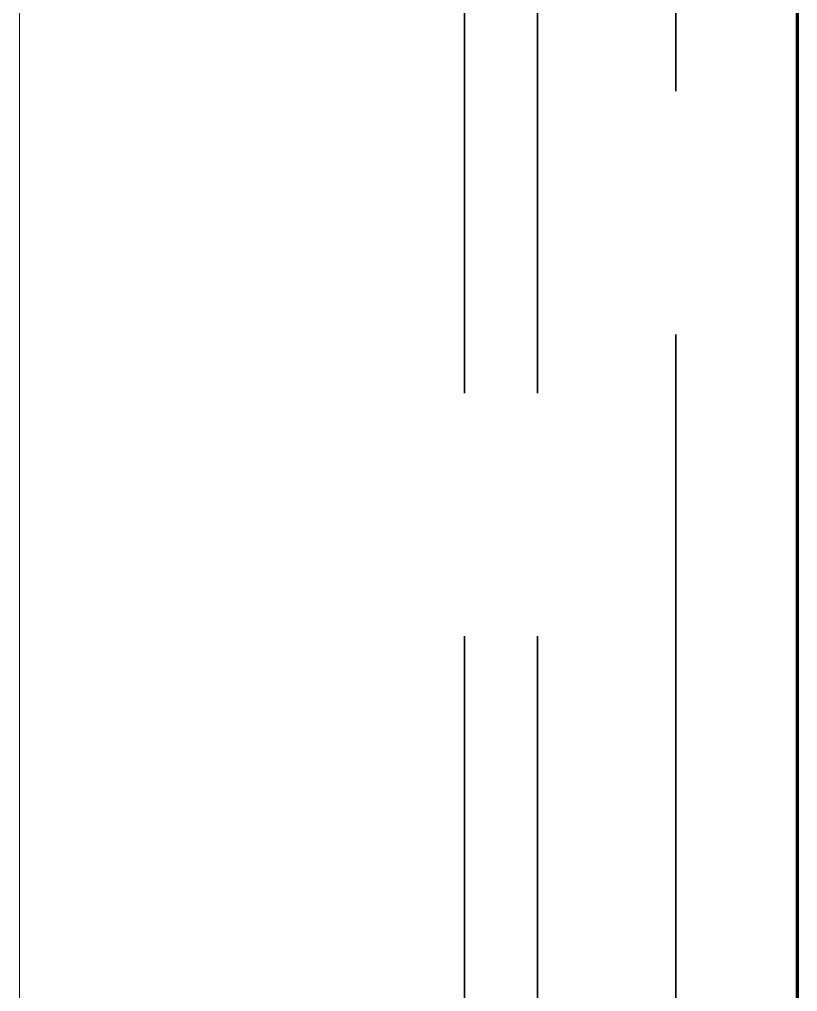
# Model space of a CAD drawing. Header units: millimetres. Extents: x 0 to 2208, y 0 to 420.
# Drawn here: x 189.827 to 193.027, y 170.435 to 174.431 of the extents above; entities that cross this region are included whole.
import ezdxf

# ---------------------------------------------------------------- set-up
doc = ezdxf.new("R2010")
doc.units = ezdxf.units.MM
doc.linetypes.add('IRAM-E-TRAZOS', pattern=[5, 4, -1])
doc.linetypes.add('IRAM-F-TRAZO-PUNTO', pattern=[20, 15, -2, 1, -2])
for name, color, linetype, lineweight in [('01-VISIBLE', 7, 'CONTINUOUS', 70), ('02-OCULTA', 4, 'IRAM-E-TRAZOS', 35), ('03-EJE', 1, 'IRAM-F-TRAZO-PUNTO', 18)]:
    doc.layers.add(name, color=color, linetype=linetype, lineweight=lineweight)

msp = doc.modelspace()

# ---------------------------------------------------------------- linework, layer by layer
at = {"layer": '01-VISIBLE'}
msp.add_line((193.027, 144.1351), (193.027, 176.4351), dxfattribs=at)
at = {"layer": '02-OCULTA'}
for p, q in [((191.657, 127.8951), (191.657, 230.9903)), ((191.957, 127.8951), (191.957, 230.9903)), ((192.527, 144.1351), (192.527, 176.4351))]:
    msp.add_line(p, q, dxfattribs=at)
at = {"layer": '03-EJE'}
msp.add_line((189.827, 123.5351), (189.827, 242.7923), dxfattribs=at)

doc.saveas('drawing.dxf')
